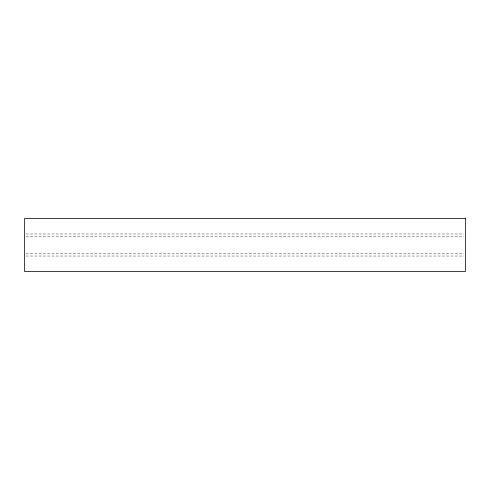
<?xml version="1.0" encoding="UTF-8"?>
<svg xmlns="http://www.w3.org/2000/svg" width="490" height="490" viewBox="0 0 490 490"><rect width="100%" height="100%" fill="white"/><g stroke="black" fill="none" stroke-linecap="round" stroke-linejoin="round"><path stroke-width="0.37" stroke-dasharray="2.45 1.84" d="M26.031 233.975L463.969 233.975M26.031 236.18L463.969 236.18M26.031 253.82L463.969 253.82M26.031 256.025L463.969 256.025"/><path stroke-width="0.73" d="M465.5 218.54L24.5 218.54L24.5 271.46L465.5 271.46L465.5 218.54"/></g></svg>
